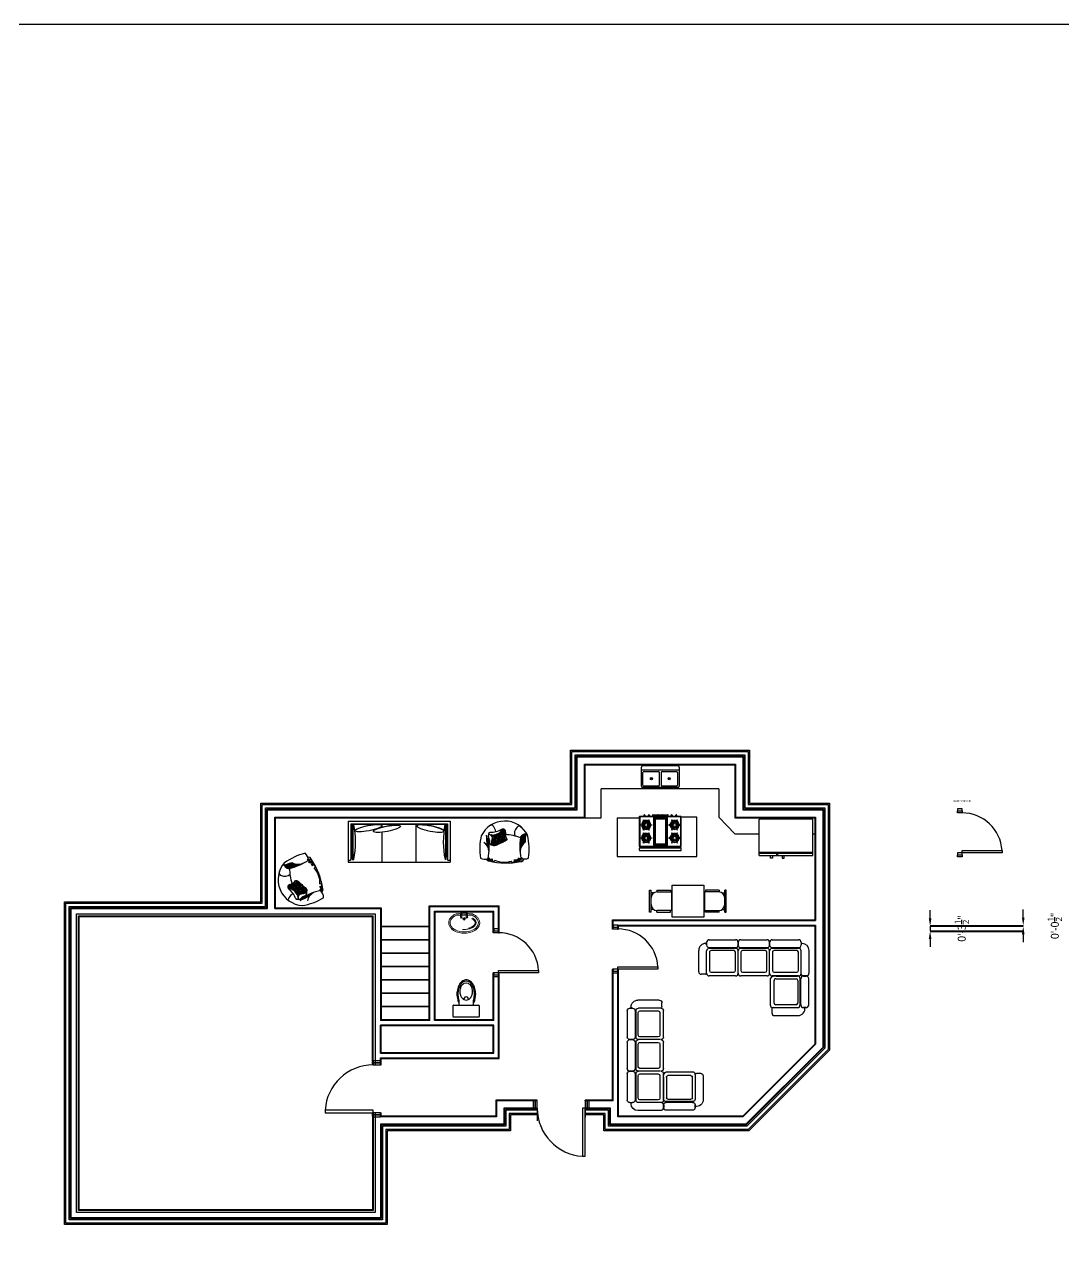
# Model space of a CAD drawing. Header units: inches. Extents: x 591 to 20043, y -1483 to 317.
# Drawn here: x 8599 to 9378, y -600 to 317 of the extents above; entities that cross this region are included whole.
import ezdxf

# ---------------------------------------------------------------- set-up
doc = ezdxf.new("R2010")
doc.units = ezdxf.units.IN
doc.header["$MEASUREMENT"] = 0
for name, color, linetype in [('SS - Drywall_(240)', 240, 'Continuous'), ('SS - Foundation_Wall_(2)', 2, 'Continuous'), ('SS - Masonry_(241)', 241, 'Continuous'), ('SS - Sheathing_(124)', 124, 'Continuous'), ('SS - Windows_(160)', 160, 'Continuous'), ('SS - Wood_(30)', 30, 'Continuous')]:
    doc.layers.add(name, color=color, linetype=linetype)
doc.styles.add('ATTR', font='romans.shx', dxfattribs={"width": 0.8, "height": 1.075})
doc.styles.add('SS.Text', font='l_10646.ttf')
doc.styles.add('SS.Title', font='swisseb.ttf')
doc.dimstyles.new('SS.3_16_TO_12', dxfattribs={"dimscale": 0, "dimtxt": 6, "dimasz": 6, "dimexe": 3, "dimexo": 3, "dimgap": 3, "dimtad": 0, "dimdec": 4, "dimzin": 1, "dimdsep": 46, "dimlunit": 4, "dimtxsty": 'SS.Text', "dimcen": 0, "dimclrd": 256, "dimclre": 256, "dimclrt": 256, "dimadec": 0, "dimazin": 2, "dimtfac": 0.75, "dimtdec": 4, "dimtmove": 2, "dimatfit": 1, "dimfxl": 1, "dimtolj": 1, "dimtzin": 0, "dimlwd": -1, "dimlwe": -1, "dimarcsym": 0})

# ---------------------------------------------------------------- blocks, each defined once
blk = doc.blocks.new('A$C389D7A6F')
for p, q in [((0, 672), (0, 642)), ((0, 597), (0, 42)), ((790, 682), (10, 682)), ((790, 632), (10, 632)), ((790, 607), (10, 607)), ((790, 597), (10, 597)), ((10, 597), (10, 42)), ((25, 632), (25, 607)), ((76, 539), (69, 535)), ((69, 535), (104, 472)), ((112, 476), (76, 539)), ((104, 472), (112, 476)), ((178, 539), (141, 477)), ((141, 477), (149, 472)), ((149, 472), (185, 535)), ((185, 535), (178, 539)), ((263, 573), (263, 63)), ((520, 583), (273, 583)), ((510, 563), (283, 563)), ((283, 563), (283, 73)), ((500, 553), (293, 553)), ((293, 553), (293, 83)), ((500, 83), (500, 553)), ((510, 73), (510, 563)), ((530, 63), (530, 573)), ((611, 535), (617, 539)), ((647, 472), (611, 535)), ((617, 539), (654, 477)), ((654, 477), (647, 472)), ((659, 632), (659, 618)), ((659, 618), (726, 618)), ((665, 618), (665, 615)), ((665, 615), (721, 609)), ((684, 476), (720, 539)), ((691, 472), (684, 476)), ((726, 535), (691, 472)), ((720, 539), (726, 535)), ((721, 609), (721, 618)), ((726, 618), (726, 632)), ((775, 632), (775, 607)), ((790, 42), (790, 597)), ((800, 642), (800, 672)), ((800, 42), (800, 597)), ((90, 446), (18, 446)), ((18, 446), (18, 439)), ((18, 439), (90, 437)), ((105, 412), (69, 350)), ((69, 350), (76, 346)), ((76, 292), (69, 288)), ((69, 288), (104, 225)), ((76, 346), (113, 408)), ((112, 229), (76, 292)), ((90, 437), (90, 446)), ((113, 408), (105, 412)), ((178, 292), (141, 230)), ((150, 413), (142, 408)), ((142, 408), (178, 346)), ((149, 225), (185, 288)), ((185, 350), (150, 413)), ((236, 446), (164, 447)), ((164, 447), (164, 439)), ((164, 439), (236, 439)), ((178, 346), (185, 350)), ((185, 288), (178, 292)), ((236, 439), (236, 446)), ((559, 446), (632, 447)), ((559, 439), (559, 446)), ((632, 439), (559, 439)), ((611, 350), (646, 413)), ((617, 346), (611, 350)), ((611, 288), (617, 292)), ((647, 225), (611, 288)), ((653, 408), (617, 346)), ((617, 292), (654, 230)), ((632, 447), (632, 439)), ((646, 413), (653, 408)), ((683, 408), (690, 412)), ((720, 346), (683, 408)), ((684, 229), (720, 292)), ((690, 412), (726, 350)), ((726, 288), (691, 225)), ((705, 446), (778, 446)), ((705, 437), (705, 446)), ((778, 439), (705, 437)), ((726, 350), (720, 346)), ((720, 292), (726, 288)), ((778, 446), (778, 439)), ((10, 42), (790, 42)), ((10, 32), (790, 32)), ((18, 199), (18, 192)), ((90, 199), (18, 199)), ((18, 192), (90, 190)), ((105, 165), (69, 102)), ((69, 102), (76, 99)), ((76, 99), (113, 161)), ((76, 32), (76, 24)), ((81, 19), (93, 19)), ((90, 190), (90, 199)), ((93, 21), (93, 1)), ((94, 22), (98, 22)), ((94, 0), (98, 0)), ((99, 1), (99, 21)), ((99, 19), (111, 19)), ((104, 225), (112, 229)), ((113, 161), (105, 165)), ((116, 24), (116, 32)), ((141, 230), (149, 225)), ((150, 166), (142, 161)), ((142, 161), (178, 99)), ((185, 102), (150, 166)), ((163, 32), (163, 24)), ((164, 200), (164, 192)), ((236, 199), (164, 200)), ((164, 192), (236, 192)), ((168, 19), (180, 19)), ((178, 99), (185, 102)), ((180, 21), (180, 1)), ((181, 22), (185, 22)), ((181, 0), (185, 0)), ((186, 1), (186, 21)), ((186, 19), (198, 19)), ((203, 24), (203, 32)), ((236, 192), (236, 199)), ((251, 11), (251, 7)), ((256, 16), (344, 16)), ((353, 2), (256, 2)), ((271, 32), (271, 16)), ((273, 53), (520, 53)), ((281, 16), (281, 32)), ((283, 73), (510, 73)), ((293, 83), (500, 83)), ((336, 32), (336, 24)), ((341, 19), (353, 19)), ((353, 21), (353, 1)), ((354, 22), (358, 22)), ((354, 0), (358, 0)), ((359, 1), (359, 21)), ((359, 19), (371, 19)), ((440, 2), (359, 2)), ((369, 16), (430, 16)), ((376, 24), (376, 32)), ((423, 32), (423, 24)), ((428, 19), (440, 19)), ((440, 21), (440, 1)), ((441, 22), (445, 22)), ((441, 0), (445, 0)), ((446, 1), (446, 21)), ((446, 19), (458, 19)), ((542, 2), (446, 2)), ((456, 16), (542, 16)), ((463, 24), (463, 32)), ((516, 16), (516, 32)), ((526, 32), (526, 16)), ((547, 11), (547, 7)), ((559, 199), (632, 200)), ((559, 191), (559, 199)), ((632, 192), (559, 192)), ((595, 32), (595, 24)), ((600, 19), (612, 19)), ((611, 102), (646, 166)), ((617, 99), (611, 102)), ((612, 21), (612, 1)), ((613, 22), (617, 22)), ((613, 0), (617, 0)), ((653, 161), (617, 99)), ((618, 1), (618, 21)), ((618, 19), (630, 19)), ((632, 200), (632, 192)), ((635, 24), (635, 32)), ((646, 166), (653, 161)), ((654, 230), (647, 225)), ((682, 32), (682, 24)), ((683, 161), (690, 165)), ((720, 99), (683, 161)), ((691, 225), (684, 229)), ((687, 19), (699, 19)), ((690, 165), (726, 102)), ((699, 21), (699, 1)), ((700, 22), (704, 22)), ((700, 0), (704, 0)), ((705, 190), (705, 199)), ((705, 199), (778, 199)), ((778, 192), (705, 190)), ((705, 1), (705, 21)), ((705, 19), (717, 19)), ((726, 102), (720, 99)), ((722, 24), (722, 32)), ((778, 199), (778, 192))]:
    blk.add_line(p, q)
for centre in [(127, 442), (669, 442), (127, 195), (669, 195)]:
    blk.add_circle(centre, 30.2)
for centre, radius, start, end in [((10, 672), 10, 90, 180), ((10, 642), 10, 180, 270), ((10, 597), 10, 90, 180), ((127, 442), 85, 122.6475, 177.58), ((127, 442), 73.6, 123.3375, 177.134), ((127, 442), 50.3, 125.1395, 175.5702), ((127, 442), 85, 62.5891, 117.4103), ((127, 442), 73.6, 63.3375, 117.134), ((127, 442), 50.3, 65.3787, 115.6083), ((127, 442), 50.3, 5.5755, 55.8452), ((127, 442), 73.6, 3.3375, 57.134), ((127, 442), 85, 2.7, 57.3491), ((273, 573), 10, 90, 180), ((520, 573), 10, 0, 90), ((669, 442), 85, 122.6509, 177.3), ((669, 442), 73.6, 122.866, 176.6625), ((669, 442), 50.3, 124.1548, 174.4245), ((669, 442), 85, 62.5897, 117.4109), ((669, 442), 73.6, 62.866, 116.6625), ((669, 442), 50.3, 64.3917, 114.6213), ((669, 442), 50.3, 4.4298, 54.8605), ((669, 442), 73.6, 2.866, 56.6625), ((669, 442), 85, 2.42, 57.3525), ((790, 672), 10, 0, 90), ((790, 642), 10, 270, 0), ((790, 597), 10, 0, 90), ((127, 442), 85, 182.8169, 237.6886), ((127, 195), 85, 122.6475, 177.58), ((127, 442), 73.6, 183.3375, 237.134), ((127, 195), 73.6, 123.3375, 177.134), ((127, 442), 50.3, 185.097, 235.7691), ((127, 195), 50.3, 125.1395, 175.5702), ((127, 442), 85, 242.9279, 297.6274), ((127, 195), 85, 62.5891, 117.4103), ((127, 195), 73.6, 63.3375, 117.134), ((127, 442), 73.6, 243.3375, 297.134), ((127, 195), 50.3, 65.3787, 115.6083), ((127, 442), 50.3, 245.2937, 296.0059), ((127, 195), 50.3, 5.5755, 55.8452), ((127, 442), 50.3, 305.533, 356.044), ((127, 442), 73.6, 303.3375, 357.134), ((127, 195), 73.6, 3.3375, 57.134), ((127, 442), 85, 302.8694, 357.4577), ((127, 195), 85, 2.7, 57.3491), ((669, 442), 85, 182.5423, 237.1306), ((669, 195), 85, 122.6509, 177.3), ((669, 442), 73.6, 182.866, 236.6625), ((669, 195), 73.6, 122.866, 176.6625), ((669, 442), 50.3, 183.956, 234.467), ((669, 195), 50.3, 124.1548, 174.4245), ((669, 442), 85, 242.3726, 297.0721), ((669, 195), 85, 62.5897, 117.4109), ((669, 442), 73.6, 242.866, 296.6625), ((669, 195), 73.6, 62.866, 116.6625), ((669, 442), 50.3, 243.9941, 294.7063), ((669, 195), 50.3, 64.3917, 114.6213), ((669, 442), 50.3, 304.2309, 354.903), ((669, 195), 50.3, 4.4298, 54.8605), ((669, 442), 73.6, 302.866, 356.6625), ((669, 195), 73.6, 2.866, 56.6625), ((669, 442), 85, 302.3114, 357.1831), ((669, 195), 85, 2.42, 57.3525), ((10, 42), 10, 180, 270), ((127, 195), 85, 182.8169, 237.6886), ((127, 195), 73.6, 183.3375, 237.134), ((81, 24), 5, 180, 270), ((127, 195), 50.3, 185.097, 235.7691), ((96, 19), 12.9, 177.3953, 256.8634), ((127, 195), 85, 242.9279, 297.6274), ((94, 21), 1, 90, 180), ((94, 1), 1, 180, 270), ((127, 195), 73.6, 243.3375, 297.134), ((98, 21), 1, 0, 90), ((98, 1), 1, 270, 0), ((96, 19), 12.9, 283.1366, 2.6047), ((127, 195), 50.3, 245.2937, 296.0059), ((111, 24), 5, 270, 0), ((127, 195), 50.3, 305.533, 356.044), ((168, 24), 5, 180, 270), ((127, 195), 73.6, 303.3375, 357.134), ((183, 19), 12.9, 177.3953, 256.8634), ((127, 195), 85, 302.8694, 357.4577), ((181, 21), 1, 90, 180), ((181, 1), 1, 180, 270), ((185, 21), 1, 0, 90), ((185, 1), 1, 270, 0), ((183, 19), 12.9, 283.1366, 2.6047), ((198, 24), 5, 270, 0), ((256, 11), 5, 90, 180), ((256, 7), 5, 180, 270), ((252, 3), 1, 180, 270), ((273, 63), 10, 180, 270), ((341, 24), 5, 180, 270), ((356, 19), 12.9, 177.3953, 256.8634), ((354, 21), 1, 90, 180), ((354, 1), 1, 180, 270), ((358, 21), 1, 0, 90), ((358, 1), 1, 270, 0), ((356, 19), 12.9, 283.1366, 2.6047), ((371, 24), 5, 270, 0), ((428, 24), 5, 180, 270), ((443, 19), 12.9, 177.3953, 256.8634), ((441, 21), 1, 90, 180), ((441, 1), 1, 180, 270), ((445, 21), 1, 0, 90), ((445, 1), 1, 270, 0), ((443, 19), 12.9, 283.1366, 2.6047), ((458, 24), 5, 270, 0), ((520, 63), 10, 270, 0), ((542, 11), 5, 0, 90), ((542, 7), 5, 270, 0), ((669, 195), 85, 182.5423, 237.1306), ((669, 195), 73.6, 182.866, 236.6625), ((600, 24), 5, 180, 270), ((615, 19), 12.9, 177.3953, 256.8634), ((613, 21), 1, 90, 180), ((613, 1), 1, 180, 270), ((617, 21), 1, 0, 90), ((617, 1), 1, 270, 0), ((615, 19), 12.9, 283.1366, 2.6047), ((669, 195), 50.3, 183.956, 234.467), ((669, 195), 85, 242.3726, 297.0721), ((630, 24), 5, 270, 0), ((669, 195), 73.6, 242.866, 296.6625), ((669, 195), 50.3, 243.9941, 294.7063), ((687, 24), 5, 180, 270), ((702, 19), 12.9, 177.3953, 256.8634), ((669, 195), 50.3, 304.2309, 354.903), ((700, 21), 1, 90, 180), ((700, 1), 1, 180, 270), ((704, 21), 1, 0, 90), ((704, 1), 1, 270, 0), ((702, 19), 12.9, 283.1366, 2.6047), ((669, 195), 73.6, 302.866, 356.6625), ((669, 195), 85, 302.3114, 357.1831), ((717, 24), 5, 270, 0), ((790, 42), 10, 270, 0)]:
    blk.add_arc(centre, radius, start, end)
blk = doc.blocks.new('A$C611E44E9')
for p, q in [((0.661, 1.445), (0.21, 1.445)), ((0.008, 1.242), (0.008, 0.742)), ((0.108, 1.293), (0.058, 1.293)), ((0.058, 1.292), (0.108, 1.292)), ((0.158, 1.242), (0.158, 0.742)), ((0.171, 1.242), (0.171, 0.742)), ((0.217, 0.775), (0.217, 1.209)), ((0.681, 1.292), (0.221, 1.292)), ((0.681, 1.292), (0.221, 1.292)), ((0.681, 1.292), (0.221, 1.292)), ((0.247, 1.239), (0.637, 1.239)), ((0.667, 1.209), (0.667, 0.775)), ((0.711, 1.322), (0.711, 1.395)), ((0.742, 0.742), (0.742, 1.242)), ((0.637, 0.745), (0.247, 0.745)), ((0, 0.633), (0, 0.202)), ((0.122, 0.683), (0.05, 0.683)), ((0.108, 0.693), (0.058, 0.693)), ((0.058, 0.692), (0.108, 0.692)), ((0.152, 0.653), (0.152, 0.212)), ((0.202, 0.69), (0.702, 0.69)), ((0.205, 0.589), (0.205, 0.238)), ((0.637, 0.692), (0.221, 0.692)), ((0.637, 0.692), (0.221, 0.692)), ((0.669, 0.619), (0.235, 0.619)), ((0.699, 0.238), (0.699, 0.589)), ((0.752, 0.629), (0.752, 0.212)), ((0.752, 0.629), (0.752, 0.212)), ((0.802, 0.69), (1.302, 0.69)), ((0.805, 0.589), (0.805, 0.238)), ((1.269, 0.619), (0.835, 0.619)), ((1.299, 0.238), (1.299, 0.589)), ((1.352, 0.629), (1.352, 0.212)), ((1.352, 0.629), (1.352, 0.212)), ((1.402, 0.69), (1.902, 0.69)), ((1.405, 0.589), (1.405, 0.238)), ((1.869, 0.619), (1.435, 0.619)), ((1.899, 0.238), (1.899, 0.589)), ((1.952, 0.629), (1.952, 0.212)), ((1.952, 0.629), (1.952, 0.212)), ((1.982, 0.659), (2.054, 0.659)), ((2.104, 0.609), (2.104, 0.202)), ((0.13, 0.072), (0.15, 0.072)), ((0.152, 0.05), (0.152, 0.1)), ((0.702, 0.162), (0.202, 0.162)), ((0.702, 0.15), (0.202, 0.15)), ((0.702, 0), (0.202, 0)), ((0.235, 0.208), (0.669, 0.208)), ((0.752, 0.1), (0.752, 0.05)), ((0.752, 0.05), (0.752, 0.1)), ((1.302, 0.162), (0.802, 0.162)), ((1.302, 0.15), (0.802, 0.15)), ((1.302, 0), (0.802, 0)), ((0.835, 0.208), (1.269, 0.208)), ((1.352, 0.1), (1.352, 0.05)), ((1.352, 0.05), (1.352, 0.1)), ((1.902, 0.162), (1.402, 0.162)), ((1.902, 0.15), (1.402, 0.15)), ((1.902, 0), (1.402, 0)), ((1.435, 0.208), (1.869, 0.208)), ((1.952, 0.1), (1.952, 0.05)), ((1.952, 0.05), (1.952, 0.1)), ((1.974, 0.072), (1.954, 0.072))]:
    blk.add_line(p, q)
for centre, radius, start, end in [((0.21, 1.315), 0.13, 90, 189.8614), ((0.661, 1.395), 0.05, 0, 90), ((0.058, 1.242), 0.05, 90, 180), ((0.108, 1.242), 0.05, 0, 90), ((0.221, 1.242), 0.05, 90, 180), ((0.247, 1.209), 0.03, 90, 180), ((0.637, 1.209), 0.03, 0, 90), ((0.681, 1.322), 0.03, 270, 0), ((0.692, 1.242), 0.05, 0, 90), ((0.058, 0.742), 0.05, 180, 270), ((0.108, 0.742), 0.05, 270, 0), ((0.221, 0.742), 0.05, 180, 270), ((0.247, 0.775), 0.03, 180, 270), ((0.637, 0.775), 0.03, 270, 0), ((0.653, 0.796), 0.104, 267.2489, 328.8794), ((0.05, 0.633), 0.05, 90, 180), ((0.122, 0.653), 0.03, 0, 90), ((0.198, 0.644), 0.0458, 84.6649, 178.9903), ((0.235, 0.589), 0.03, 90, 180), ((0.669, 0.589), 0.03, 0, 90), ((0.702, 0.64), 0.05, 0, 90), ((0.802, 0.64), 0.05, 90, 180), ((0.835, 0.589), 0.03, 90, 180), ((1.269, 0.589), 0.03, 0, 90), ((1.302, 0.64), 0.05, 0, 90), ((1.402, 0.64), 0.05, 90, 180), ((1.435, 0.589), 0.03, 90, 180), ((1.869, 0.589), 0.03, 0, 90), ((1.902, 0.64), 0.05, 0, 90), ((1.982, 0.629), 0.03, 90, 180), ((2.054, 0.609), 0.05, 0, 90), ((0.235, 0.238), 0.03, 180, 270), ((0.669, 0.238), 0.03, 270, 0), ((0.835, 0.238), 0.03, 180, 270), ((1.269, 0.238), 0.03, 270, 0), ((1.435, 0.238), 0.03, 180, 270), ((1.869, 0.238), 0.03, 270, 0), ((0.13, 0.202), 0.13, 180, 270), ((0.202, 0.212), 0.05, 180, 270), ((0.202, 0.1), 0.05, 90, 180), ((0.202, 0.05), 0.05, 180, 270), ((0.702, 0.212), 0.05, 270, 0), ((0.702, 0.1), 0.05, 0, 90), ((0.702, 0.05), 0.05, 270, 0), ((0.802, 0.212), 0.05, 180, 270), ((0.802, 0.1), 0.05, 90, 180), ((0.802, 0.05), 0.05, 180, 270), ((1.302, 0.212), 0.05, 270, 0), ((1.302, 0.1), 0.05, 0, 90), ((1.302, 0.05), 0.05, 270, 0), ((1.402, 0.212), 0.05, 180, 270), ((1.402, 0.1), 0.05, 90, 180), ((1.402, 0.05), 0.05, 180, 270), ((1.902, 0.212), 0.05, 270, 0), ((1.902, 0.1), 0.05, 0, 90), ((1.902, 0.05), 0.05, 270, 0), ((1.974, 0.202), 0.13, 270, 0)]:
    blk.add_arc(centre, radius, start, end)
blk = doc.blocks.new('A$C44022395')
for p, q in [((0.487, 0.708), (0.02, 0.708)), ((0, 0.688), (0, 0.504)), ((0.487, 0.484), (0.02, 0.484)), ((0.113, 0.484), (0.113, 0.389)), ((0.389, 0.484), (0.389, 0.391)), ((0.507, 0.504), (0.507, 0.688)), ((0.252, 0.385), (0.207, 0.373)), ((0.296, 0.373), (0.252, 0.385)), ((0.195, 0.04), (0.252, 0.024)), ((0.207, 0.073), (0.252, 0.062)), ((0.252, 0.062), (0.296, 0.073)), ((0.252, 0.024), (0.308, 0.04))]:
    blk.add_line(p, q)
for centre, radius, start, end in [((0.02, 0.688), 0.02, 90, 180), ((0.487, 0.688), 0.02, 0, 90), ((0.02, 0.504), 0.02, 180, 270), ((0.487, 0.504), 0.02, 270, 0), ((0.478, 0.271), 0.407, 164.652, 180), ((0.478, 0.271), 0.407, 180, 195.348), ((0.366, 0.302), 0.291, 150.4483, 164.652), ((0.48, 0.271), 0.386, 165.1916, 180), ((0.48, 0.271), 0.386, 180, 194.8084), ((0.367, 0.301), 0.269, 161.3359, 165.1916), ((0.346, 0.223), 0.215, 162.7734, 180), ((0.3, 0.238), 0.166, 143.1832, 162.7734), ((0.27, 0.259), 0.13, 118.958, 143.1832), ((0.252, 0.369), 0.0451, 174.4043, 5.5957), ((0.233, 0.259), 0.13, 36.8168, 61.042), ((0.204, 0.238), 0.166, 17.2266, 36.8168), ((0.158, 0.223), 0.215, 0, 17.2266), ((0.134, 0.302), 0.291, 15.348, 28.5058), ((0.136, 0.301), 0.269, 14.8084, 19.6606), ((0.024, 0.271), 0.386, 0, 14.8084), ((0.024, 0.271), 0.386, 345.1916, 0), ((0.022, 0.271), 0.407, 0, 15.348), ((0.022, 0.271), 0.407, 344.652, 0), ((0.366, 0.24), 0.291, 195.348, 213.5296), ((0.367, 0.241), 0.269, 194.8084, 212.5477), ((0.295, 0.193), 0.206, 213.5296, 237.9903), ((0.346, 0.223), 0.215, 180, 197.2266), ((0.296, 0.196), 0.185, 212.5477, 237.0167), ((0.3, 0.209), 0.166, 197.2266, 216.8168), ((0.27, 0.187), 0.13, 216.8168, 241.042), ((0.25, 0.122), 0.122, 237.9903, 270), ((0.25, 0.122), 0.122, 270, 302.0097), ((0.233, 0.187), 0.13, 298.958, 323.1832), ((0.207, 0.196), 0.185, 302.9833, 327.4523), ((0.205, 0.193), 0.206, 302.0097, 326.4704), ((0.204, 0.209), 0.166, 323.1832, 342.7734), ((0.158, 0.223), 0.215, 342.7734, 0), ((0.136, 0.241), 0.269, 327.4523, 345.1916), ((0.134, 0.24), 0.291, 326.4704, 344.652)]:
    blk.add_arc(centre, radius, start, end)
blk = doc.blocks.new('A$C06440E15')
at = {"lineweight": 5}
for p, q in [((0.203, 0.025), (0.163, 0.025)), ((0.265, 0.122), (0.332, 0.122)), ((0.298, 0.089), (0.298, 0.149)), ((0.4, 0.025), (0.428, 0.025))]:
    blk.add_line(p, q, dxfattribs=at)
for points in [[(0.147, 0.05), (0.233, 0.05)], [(0.24, 0.028), (0.233, 0.028), (0.233, 0.086), (0.235, 0.086)], [(0.255, 0.086), (0.259, 0.086), (0.259, 0.028), (0.253, 0.028)], [(0.259, 0.05), (0.338, 0.05)], [(0.345, 0.028), (0.338, 0.028), (0.338, 0.086), (0.34, 0.086)], [(0.36, 0.086), (0.364, 0.086), (0.364, 0.028), (0.358, 0.028)], [(0.364, 0.05), (0.444, 0.05)]]:
    blk.add_lwpolyline(points, dxfattribs=at)
for points in [[(0.24, 0.053), (0.253, 0.053), (0.253, 0.023), (0.24, 0.023)], [(0.345, 0.053), (0.358, 0.053), (0.358, 0.023), (0.345, 0.023)]]:
    blk.add_lwpolyline(points, close=True, dxfattribs=at)
for centre, radius in [((0.245, 0.089), 0.0108), ((0.298, 0.121), 0.0195), ((0.35, 0.089), 0.0108)]:
    blk.add_circle(centre, radius, dxfattribs=at)
for centre, radius, start, end in [((0.163, 0.126), 0.101, 243.3958, 270), ((0.302, 0.207), 0.207, 241.443, 298.557), ((0.246, 0.087), 0.0177, 317.1345, 225.2641), ((0.351, 0.087), 0.0177, 317.1345, 225.2641), ((0.428, 0.126), 0.101, 270, 296.6012)]:
    blk.add_arc(centre, radius, start, end, dxfattribs=at)
blk.add_ellipse((0.296, 0.195), major_axis=(-0.27, 0), ratio=0.641085, start_param=2.154405, end_param=7.270373, dxfattribs=at)
at = {"lineweight": 5, "extrusion": (1.54074e-33, -5.55112e-17, -1)}
blk.add_ellipse((0.299, 0.017), major_axis=(-0.0526, 0), ratio=0.224043, dxfattribs=at)
at = {"lineweight": 5}
for points, knots in [([(0.473, 0.036), (0.475, 0.037), (0.477, 0.038), (0.496, 0.048), (0.512, 0.058), (0.536, 0.078), (0.545, 0.088), (0.562, 0.107), (0.569, 0.117), (0.578, 0.136), (0.582, 0.144), (0.587, 0.161), (0.589, 0.17), (0.591, 0.187), (0.591, 0.196), (0.59, 0.213), (0.589, 0.222), (0.584, 0.239), (0.581, 0.247), (0.574, 0.263), (0.569, 0.271), (0.559, 0.286), (0.553, 0.294), (0.54, 0.307), (0.533, 0.314), (0.51, 0.334), (0.492, 0.345), (0.456, 0.363), (0.439, 0.369), (0.404, 0.38), (0.386, 0.385), (0.348, 0.391), (0.329, 0.393), (0.29, 0.394), (0.271, 0.393), (0.233, 0.39), (0.214, 0.387), (0.177, 0.378), (0.16, 0.372), (0.126, 0.359), (0.111, 0.351), (0.082, 0.333), (0.068, 0.324), (0.047, 0.304), (0.039, 0.295), (0.025, 0.276), (0.019, 0.266), (0.01, 0.248), (0.007, 0.24), (0.003, 0.223), (0.001, 0.214), (0, 0.197), (0, 0.189), (0.002, 0.172), (0.003, 0.163), (0.008, 0.147), (0.012, 0.138), (0.02, 0.123), (0.024, 0.115), (0.035, 0.1), (0.041, 0.093), (0.054, 0.08), (0.061, 0.073), (0.083, 0.055), (0.1, 0.045), (0.118, 0.036)], [2.233946, 2.233946, 2.233946, 2.233946, 2.256118, 2.256118, 2.485463, 2.485463, 2.651256, 2.651256, 2.817049, 2.817049, 2.939754, 2.939754, 3.06246, 3.06246, 3.185165, 3.185165, 3.307871, 3.307871, 3.430576, 3.430576, 3.553282, 3.553282, 3.675987, 3.675987, 3.798693, 3.798693, 4.055849, 4.055849, 4.258192, 4.258192, 4.460534, 4.460534, 4.662877, 4.662877, 4.86522, 4.86522, 5.067563, 5.067563, 5.269906, 5.269906, 5.472249, 5.472249, 5.674592, 5.674592, 5.832606, 5.832606, 5.99062, 5.99062, 6.11149, 6.11149, 6.232361, 6.232361, 6.353231, 6.353231, 6.474101, 6.474101, 6.594971, 6.594971, 6.715842, 6.715842, 6.836712, 6.836712, 6.957582, 6.957582, 7.190813, 7.190813, 7.190813, 7.190813]), ([(0.33, 0.321), (0.326, 0.322), (0.323, 0.322), (0.307, 0.323), (0.294, 0.323), (0.269, 0.322), (0.257, 0.321), (0.232, 0.318), (0.221, 0.315), (0.198, 0.31), (0.187, 0.306), (0.166, 0.298), (0.156, 0.294), (0.137, 0.285), (0.129, 0.28), (0.114, 0.269), (0.107, 0.263), (0.097, 0.253), (0.093, 0.248), (0.086, 0.239), (0.083, 0.235), (0.078, 0.226), (0.076, 0.222), (0.073, 0.213), (0.072, 0.209), (0.071, 0.2), (0.071, 0.196), (0.071, 0.188), (0.072, 0.184), (0.074, 0.175), (0.075, 0.171), (0.079, 0.162), (0.081, 0.158), (0.087, 0.149), (0.091, 0.144), (0.099, 0.135), (0.103, 0.131), (0.113, 0.122), (0.119, 0.118), (0.128, 0.111), (0.132, 0.109), (0.136, 0.107)], [4.568564, 4.568564, 4.568564, 4.568564, 4.614838, 4.614838, 4.770312, 4.770312, 4.925787, 4.925787, 5.081261, 5.081261, 5.236736, 5.236736, 5.39221, 5.39221, 5.547685, 5.547685, 5.70316, 5.70316, 5.824954, 5.824954, 5.946748, 5.946748, 6.068542, 6.068542, 6.190337, 6.190337, 6.312131, 6.312131, 6.433925, 6.433925, 6.555719, 6.555719, 6.677514, 6.677514, 6.799308, 6.799308, 6.921102, 6.921102, 7.042896, 7.042896, 7.109827, 7.109827, 7.109827, 7.109827]), ([(0.217, 0.299), (0.216, 0.298), (0.214, 0.298), (0.203, 0.295), (0.193, 0.292), (0.175, 0.286), (0.167, 0.282), (0.153, 0.276), (0.147, 0.272), (0.137, 0.267), (0.133, 0.264), (0.126, 0.258), (0.122, 0.256), (0.114, 0.249), (0.11, 0.245), (0.103, 0.237), (0.101, 0.234), (0.096, 0.228), (0.094, 0.224), (0.091, 0.218), (0.09, 0.215), (0.088, 0.211), (0.088, 0.209), (0.087, 0.205), (0.087, 0.204), (0.086, 0.2), (0.086, 0.198), (0.086, 0.195), (0.086, 0.194), (0.086, 0.19), (0.086, 0.188), (0.087, 0.183), (0.088, 0.182), (0.089, 0.178), (0.09, 0.176), (0.092, 0.17), (0.094, 0.167), (0.098, 0.161), (0.1, 0.158), (0.104, 0.152), (0.107, 0.149), (0.113, 0.143), (0.116, 0.14), (0.123, 0.134), (0.127, 0.131), (0.136, 0.124), (0.142, 0.121), (0.149, 0.117), (0.15, 0.116), (0.151, 0.116)], [5.060674, 5.060674, 5.060674, 5.060674, 5.081456, 5.081456, 5.224699, 5.224699, 5.360745, 5.360745, 5.468504, 5.468504, 5.55379, 5.55379, 5.639077, 5.639077, 5.762652, 5.762652, 5.86456, 5.86456, 5.966467, 5.966467, 6.068374, 6.068374, 6.133144, 6.133144, 6.197913, 6.197913, 6.262683, 6.262683, 6.312162, 6.312162, 6.405308, 6.405308, 6.476407, 6.476407, 6.547506, 6.547506, 6.656966, 6.656966, 6.748953, 6.748953, 6.840941, 6.840941, 6.932929, 6.932929, 7.024917, 7.024917, 7.140489, 7.140489, 7.156981, 7.156981, 7.156981, 7.156981])]:
    blk.add_open_spline(points, degree=3, knots=knots, dxfattribs=at)
blk = doc.blocks.new('*D12')
at = {"transparency": 16777216}
for p, q in [((9278, -352.78), (9278, -346.78)), ((9278, -358.78), (9278, -362.28)), ((9278, -368.28), (9278, -374.28))]:
    blk.add_line(p, q, dxfattribs=at)
for points in [[(9277, -352.78), (9279, -352.78), (9278, -358.78)], [(9277, -368.28), (9279, -368.28), (9278, -362.28)]]:
    blk.add_solid(points, dxfattribs=at)
at = {"layer": 'Defpoints', "color": 0, "transparency": 16777216}
for p in [(9278, -358.78), (9278, -362.28), (9278, -362.28)]:
    blk.add_point(p, dxfattribs=at)
at = {"transparency": 16777216, "insert": (9301.71, -360.53), "char_height": 6, "attachment_point": 5, "rotation": 90, "style": 'SS.Text'}
blk.add_mtext('\\A1;0\'-3{\\H0.75x;\\S1/2;}"', dxfattribs=at)
blk = doc.blocks.new('*D13')
at = {"transparency": 16777216}
for p, q in [((9347.82, -352.28), (9347.82, -346.28)), ((9347.82, -358.78), (9347.82, -358.28)), ((9347.82, -364.78), (9347.82, -370.78))]:
    blk.add_line(p, q, dxfattribs=at)
for points in [[(9346.82, -352.28), (9348.82, -352.28), (9347.82, -358.28)], [(9346.82, -364.78), (9348.82, -364.78), (9347.82, -358.78)]]:
    blk.add_solid(points, dxfattribs=at)
at = {"layer": 'Defpoints', "color": 0, "transparency": 16777216}
for p in [(9347.82, -358.28), (9347.82, -358.28), (9347.82, -358.78)]:
    blk.add_point(p, dxfattribs=at)
at = {"transparency": 16777216, "insert": (9371.52, -358.53), "char_height": 6, "attachment_point": 5, "rotation": 90, "style": 'SS.Text'}
blk.add_mtext('\\A1;0\'-0{\\H0.75x;\\S1/2;}"', dxfattribs=at)
blk = doc.blocks.new('A$C68D44F0A')
at = {"ltscale": 0.8}
for p, q in [((341, 320), (174, 451)), ((237, 446), (190, 312)), ((243, 448), (193, 302)), ((254, 451), (196, 282)), ((350, 324), (197, 443)), ((312, 307), (201, 395)), ((263, 452), (204, 281)), ((358, 327), (211, 443)), ((270, 445), (212, 279)), ((367, 331), (223, 444)), ((374, 334), (231, 446)), ((398, 345), (260, 453)), ((405, 349), (268, 456)), ((317, 485), (274, 358)), ((326, 492), (277, 351)), ((415, 354), (279, 460)), ((344, 516), (282, 339)), ((421, 358), (286, 464)), ((350, 509), (287, 326)), ((357, 502), (288, 302)), ((427, 364), (294, 468)), ((426, 394), (314, 482)), ((414, 417), (322, 489)), ((410, 435), (330, 497)), ((394, 523), (335, 352)), ((408, 447), (336, 503)), ((399, 518), (339, 345)), ((408, 477), (340, 531)), ((405, 510), (344, 333)), ((409, 485), (346, 534)), ((408, 466), (346, 515)), ((389, 437), (349, 320)), ((410, 494), (353, 538)), ((408, 465), (361, 329)), ((407, 509), (368, 540)), ((254, 278), (189, 328)), ((259, 280), (190, 334)), ((245, 275), (190, 318)), ((266, 283), (191, 341)), ((233, 273), (192, 305)), ((225, 274), (195, 297)), ((289, 295), (196, 368)), ((298, 300), (198, 378)), ((304, 303), (199, 385))]:
    blk.add_line(p, q, dxfattribs=at)
for centre, radius, start, end in [((395, 256), 410, 26.3865, 154.9026), ((188, 575), 29, 19.0064, 131.9788), ((43, 447), 221, 13.6932, 38.5131), ((625, 543), 40.1, 34.0322, 151.9717), ((1008, 220), 1008, 167.6039, 188.259), ((-845, 288), 962, 358.8894, 9.1326), ((-835, 272), 962, 358.6488, 9.64), ((-821, 239), 962, 358.3275, 9.64), ((-813, 239), 962, 350.0735, 9.64), ((179, 825), 336, 266.7503, 301.2189), ((202, 623), 180, 258.8403, 324.0418), ((403, 388), 140, 93.3686, 113.1513), ((365, 495), 44.9, 356.2647, 105.0129), ((398, -163), 613, 66.0548, 89.1137), ((674, 470), 125, 132.535, 199.5324), ((1598, 256), 962, 171.1664, 190.7329), ((1608, 256), 962, 171.1664, 182.4789), ((725, 375), 83.2, 69.1677, 159.9582), ((1621, 290), 962, 171.1664, 182.1576), ((1631, 305), 962, 171.6738, 181.917), ((1640, 312), 962, 171.8, 181.5467), ((1650, 320), 962, 172.0661, 181.2569), ((1662, 324), 962, 172.0757, 180.676), ((1673, 329), 962, 172.2966, 180.3094), ((1682, 329), 962, 172.2947, 179.8888), ((-223, 211), 1008, 352.5473, 13.2025), ((-43, 170), 191, 6.4017, 55.7795), ((849, 169), 208, 128.5606, 186.7452), ((75, 201), 141, 242.7546, 295.1917), ((141, 61), 28.7, 167.9217, 282.9684), ((417, 1122), 1122, 256.1256, 281.8207), ((389, 387), 375, 245.6649, 288.6471), ((654, 68), 45.4, 260.7869, 358.8821), ((711, 205), 141, 245.6146, 298.0518)]:
    blk.add_arc(centre, radius, start, end, dxfattribs=at)
blk.add_spline([(409, 492), (419, 405), (432, 377), (386, 339), (289, 295), (218, 276), (199, 291), (192, 350), (185, 438), (145, 465), (157, 487), (138, 453), (152, 369), (158, 313), (221, 276)], degree=3, dxfattribs=at)
for points, knots in [([(123, 42), (136, 66), (161, 110), (137, 8), (172, 96), (150, 4), (189, 86), (166, -17), (199, 106), (195, 8), (223, 22), (242, 42)], [0, 0, 0, 0, 57.045813, 106.605856, 145.753582, 187.738083, 225.768641, 267.753142, 329.173397, 375.417004, 444.077394, 444.077394, 444.077394, 444.077394]), ([(501, 29), (509, 14), (523, 3), (556, 21), (543, 91), (571, -29), (567, 100), (590, -31), (599, 106), (613, -44), (610, 150), (633, -34), (624, 131), (669, -10), (651, 104), (678, 70), (690, 55)], [1463.791949, 1463.791949, 1463.791949, 1463.791949, 1526.610665, 1545.633724, 1591.404897, 1647.920957, 1701.677524, 1758.193584, 1817.207555, 1875.355784, 1959.324785, 2033.132465, 2101.97371, 2166.612579, 2223.755331, 2269.563488, 2269.563488, 2269.563488, 2269.563488])]:
    blk.add_open_spline(points, degree=3, knots=knots, dxfattribs=at)
blk = doc.blocks.new('A$C618761CF')
for p, q in [((0, 0.776), (1.94, 0.776)), ((0, 0.776), (0, 0)), ((0.05, 0.726), (1.89, 0.726)), ((0.05, 0.726), (0.05, 0.054)), ((0.055, 0.721), (1.885, 0.721)), ((0.055, 0.721), (0.055, 0.054)), ((0.086, 0.716), (0.087, 0.048)), ((0.647, 0.666), (0.647, 0.721)), ((1.294, 0), (1.294, 0.721)), ((1.854, 0.716), (1.853, 0.048)), ((1.885, 0.721), (1.885, 0.054)), ((1.89, 0.726), (1.89, 0.054)), ((1.94, 0.776), (1.94, 0)), ((0.647, 0), (0.647, 0.569)), ((0, 0), (1.94, 0))]:
    blk.add_line(p, q)
for centre, radius, start, end in [((3.983, 0.401), 3.92, 175.4493, 185.1211), ((-1.581, 0.38), 1.721, 348.9872, 11.1578), ((0.61, -0.468), 1.181, 90.3945, 113.2783), ((0.96, -0.479), 1.181, 90.3945, 113.2783), ((1.345, -0.474), 1.181, 66.7217, 89.6055), ((3.529, 0.386), 1.718, 169.0412, 191.2305), ((-2.042, 0.401), 3.92, 354.8789, 4.5507), ((0.025, 0.058), 0.0255, 193.4195, 351.1117), ((0.039, 0.055), 0.0157, 283.2936, 355.2006), ((1.901, 0.055), 0.0157, 184.7994, 256.7064), ((1.916, 0.058), 0.0255, 188.8883, 346.5805)]:
    blk.add_arc(centre, radius, start, end)
for centre, major_axis, ratio, start_param, end_param in [((0.097, 0.382), (-0.006, 0.334), 0.322726, -0.151988, 0.151988), ((0.094, 0.382), (0.001, 0.334), 0.326091, 3.001806, 3.279824)]:
    blk.add_ellipse(centre, major_axis=major_axis, ratio=ratio, start_param=start_param, end_param=end_param)
for centre in [(0.387, 0.646), (0.737, 0.634)]:
    blk.add_ellipse(centre, major_axis=(-0.256, -0.049), ratio=0.194175)
at = {"extrusion": (0, 0, -1)}
blk.add_ellipse((1.568, 0.64), major_axis=(0.256, -0.049), ratio=0.194175, dxfattribs=at)
for centre, major_axis, ratio, start_param, end_param in [((1.854, 0.382), (0, 0.334), 0.228259, -0.151988, 0.151988), ((1.851, 0.382), (-0.002, 0.334), 0.196951, 3.00232, 3.280338)]:
    blk.add_ellipse(centre, major_axis=major_axis, ratio=ratio, start_param=start_param, end_param=end_param, dxfattribs=at)
blk = doc.blocks.new("36'' Sink Double PV")
for p, q in [((-18, -4), (18, -4)), ((-0.75, -18.5), (-0.75, -6.5)), ((0.75, -6.5), (0.75, -18.5))]:
    blk.add_line(p, q)
for points in [[(-16.5, 0), (16.5, 0)], [(-18, -19.5), (-18, -1.5)], [(-16.5, -18.5), (-16.5, -6.5)], [(-15.5, -5.5), (-1.75, -5.5)], [(1.75, -5.5), (15.5, -5.5)], [(16.5, -6.5), (16.5, -18.5)], [(18, -1.5), (18, -19.5)], [(16.5, -21), (-16.5, -21)], [(-1.75, -19.5), (-15.5, -19.5)], [(15.5, -19.5), (1.75, -19.5)]]:
    blk.add_lwpolyline(points)
for centre, radius in [((-8.5, -12.5), 1), ((8.5, -12.5), 1), ((-8.5, -12.5), 0.5), ((8.5, -12.5), 0.5)]:
    blk.add_circle(centre, radius)
for centre, radius, start, end in [((-16.5, -1.5), 1.5, 90, 180), ((16.5, -1.5), 1.5, 0, 90), ((-15.5, -6.5), 1, 90, 180), ((-1.75, -6.5), 1, 0, 90), ((1.75, -6.5), 1, 90, 180), ((15.5, -6.5), 1, 0, 90), ((-16.5, -19.5), 1.5, 180, 270), ((-15.5, -18.5), 1, 180, 270), ((-1.75, -18.5), 1, 270, 0), ((1.75, -18.5), 1, 180, 270), ((15.5, -18.5), 1, 270, 0), ((16.5, -19.5), 1.5, 270, 0)]:
    blk.add_arc(centre, radius, start, end)
at = {"style": 'ATTR', "width": 0.8, "flags": 9}
blk.add_attdef('ESTCODE', (0, 0), '', height=0.0072, dxfattribs=at)
blk = doc.blocks.new('C12')
for p, q in [((-0.7013, -0.8734), (-0.7013, -0.0048)), ((0.5813, -0.0048), (-0.7013, -0.0048)), ((0.5813, -0.8734), (0.5813, -0.0048)), ((-0.7013, -0.7942), (0.5813, -0.7942)), ((-0.7013, -0.8208), (0.5813, -0.8208)), ((-0.2794, -0.8734), (-0.2794, -0.8208)), ((-0.2549, -0.8734), (-0.2549, -0.8208)), ((-0.7013, -0.8734), (0.5813, -0.8734)), ((-0.4266, -0.9363), (-0.4266, -0.8713)), ((-0.3802, -0.8713), (-0.3802, -0.9363)), ((-0.1512, -0.8713), (-0.1512, -0.9363)), ((-0.1048, -0.9363), (-0.1048, -0.8713)), ((-0.3802, -0.9363), (-0.4266, -0.9363)), ((-0.1512, -0.9363), (-0.1048, -0.9363))]:
    blk.add_line(p, q)
blk = doc.blocks.new('62438789')
at = {"xscale": 10, "zscale": 10}
blk.add_blockref('C12', (0.933, -0.007), dxfattribs=at)
blk = doc.blocks.new('REFRIG4')
at = {"xscale": 0.1, "zscale": 0.1}
blk.add_blockref('62438789', (-0.033, 0.012), dxfattribs=at)
blk = doc.blocks.new('A$C47EF7D3D')
for p, q in [((0, 675), (40, 675)), ((0, 125), (0, 675)), ((40, 125), (40, 675)), ((181, 675), (525, 675)), ((181, 675), (181, 635)), ((190, 635), (550, 635)), ((525, 675), (525, 635)), ((550, 635), (550, 165)), ((568, 800), (1368, 800)), ((568, 0), (568, 800)), ((1368, 800), (1368, 0)), ((1746, 635), (1386, 635)), ((1386, 635), (1386, 165)), ((1755, 675), (1411, 675)), ((1411, 675), (1411, 635)), ((1755, 675), (1755, 635)), ((1936, 675), (1896, 675)), ((1896, 125), (1896, 675)), ((1936, 125), (1936, 675)), ((103, 607), (40, 607)), ((1834, 607), (1896, 607)), ((40, 125), (0, 125)), ((103, 193), (40, 193)), ((181, 125), (181, 165)), ((181, 125), (525, 125)), ((550, 165), (190, 165)), ((525, 125), (525, 165)), ((1368, 0), (568, 0)), ((1386, 165), (1746, 165)), ((1411, 125), (1411, 165)), ((1755, 125), (1411, 125)), ((1755, 125), (1755, 165)), ((1834, 193), (1896, 193)), ((1896, 125), (1936, 125))]:
    blk.add_line(p, q)
for centre, start, end in [((190, 485), 90, 180), ((1746, 485), 0, 90), ((190, 315), 180, 270), ((1746, 315), 270, 0)]:
    blk.add_arc(centre, 150, start, end)

msp = doc.modelspace()

# ---------------------------------------------------------------- linework, layer by layer
for p, q in [((9119.56181, -255.7206), (9031.30226, -255.7206)), ((9019.30226, -277.36932), (9031.30226, -277.36932)), ((9043.30226, -277.36932), (9043.30226, -306.51936)), ((9043.30226, -277.36932), (9055.30226, -277.36932)), ((9055.30226, -277.36932), (9059.86446, -277.36932)), ((9095.56181, -276.86932), (9091.36052, -276.86932)), ((9102.93197, -276.86932), (9095.56181, -276.86932)), ((9102.93197, -306.51936), (9102.93197, -276.86932)), ((9119.56181, -276.86932), (9131.56181, -289.36932)), ((9131.56181, -276.86932), (9131.56181, -277.36932)), ((9131.56181, -289.36932), (9149.734, -289.36932)), ((9190.1303, -289.36932), (9191.56181, -289.36932)), ((9043.30226, -306.51936), (9102.93197, -306.51936)), ((8866.25896, -350.41495), (8866.25896, -359.02506)), ((9043.83766, -357.84197), (9040.33766, -357.84197)), ((8866.25896, -359.02506), (8866.25896, -369.02506)), ((8902.25896, -359.02506), (8866.25896, -359.02506)), ((8866.25896, -359.02506), (8902.25896, -359.02506)), ((8866.25896, -369.02506), (8866.25896, -379.02506)), ((8902.25896, -369.02506), (8866.25896, -369.02506)), ((8866.25896, -369.02506), (8902.25896, -369.02506)), ((8866.25896, -379.02506), (8866.25896, -389.02506)), ((8902.25896, -379.02506), (8866.25896, -379.02506)), ((8866.25896, -379.02506), (8902.25896, -379.02506)), ((8866.25896, -389.02506), (8866.25896, -399.02506)), ((8902.25896, -389.02506), (8866.25896, -389.02506)), ((8866.25896, -389.02506), (8902.25896, -389.02506)), ((8866.25896, -399.02506), (8866.25896, -409.02506)), ((8902.25896, -399.02506), (8866.25896, -399.02506)), ((8866.25896, -399.02506), (8902.25896, -399.02506)), ((8866.25896, -409.02506), (8866.25896, -419.02506)), ((8902.25896, -409.02506), (8866.25896, -409.02506)), ((8866.25896, -409.02506), (8902.25896, -409.02506)), ((8866.25896, -419.02506), (8866.25896, -429.02506)), ((8902.25896, -419.02506), (8866.25896, -419.02506)), ((8866.25896, -419.02506), (8902.25896, -419.02506)), ((8866.25896, -429.02506), (8902.25896, -429.02506)), ((8983.33766, -495.22224), (8983.33766, -504.57735)), ((9019.33766, -495.22224), (9019.33766, -502.10121))]:
    msp.add_line(p, q)
msp.add_lwpolyline([(7171.87063, -1482.52153), (9571.87063, -1482.52153), (10171.87063, -1482.52153), (10171.87063, 317.47847), (7171.87063, 317.47847)], close=True)
for points in [[(9019.30226, -277.36932), (9019.30226, -237.79353), (9131.56181, -237.79353), (9131.56181, -276.86932)], [(9031.30226, -277.36932), (9031.30226, -255.7206)], [(9119.56181, -255.7206), (9119.56181, -276.86932)]]:
    msp.add_lwpolyline(points)
at = {"layer": 'SS - Drywall_(240)'}
for p, q in [((8786.99702, -344.91495), (8866.25896, -344.91495)), ((8866.25896, -344.91495), (8866.25896, -429.02506)), ((8902.25896, -343.52506), (8954.84368, -343.52506)), ((8902.25896, -429.02506), (8902.25896, -343.52506)), ((8902.74402, -348.02506), (8902.75896, -348.02506)), ((8906.75896, -344.02506), (8906.75896, -343.99187)), ((8906.75896, -429.02506), (8906.75896, -348.02506)), ((8906.75896, -348.02506), (8950.34368, -348.02506)), ((8950.34368, -363.65488), (8950.34368, -348.02506)), ((8954.84368, -363.65488), (8954.84368, -343.52506)), ((8786.99702, -351.41495), (8859.75896, -351.41495)), ((8859.75896, -462.72224), (8859.75896, -351.41495)), ((9039.83766, -353.84197), (9191.56181, -353.84197)), ((9039.83766, -360.84197), (9039.83766, -353.84197)), ((8950.84368, -363.65488), (8950.34368, -363.65488)), ((8954.34368, -363.65488), (8954.84368, -363.65488)), ((9040.33766, -360.84197), (9039.83766, -360.84197)), ((9043.83766, -360.84197), (9044.33766, -360.84197)), ((9044.33766, -358.34197), (9191.56181, -358.34197)), ((9044.33766, -360.84197), (9044.33766, -358.34197)), ((9278.00461, -358.27867), (9347.81878, -358.27867)), ((9278.00461, -362.77867), (9347.81878, -362.77867)), ((8950.34368, -429.02506), (8950.34368, -393.65488)), ((8950.84368, -393.65488), (8950.34368, -393.65488)), ((8954.34368, -393.65488), (8954.84368, -393.65488)), ((8954.84368, -458.02506), (8954.84368, -393.65488)), ((9039.83766, -489.22224), (9039.83766, -390.84197)), ((9040.33766, -390.84197), (9039.83766, -390.84197)), ((9044.33766, -489.22224), (9044.33766, -390.84197)), ((8902.25896, -429.02506), (8866.25896, -429.02506)), ((8950.34368, -429.02506), (8906.75896, -429.02506)), ((8950.34368, -433.52506), (8866.25896, -433.52506)), ((8866.25896, -453.52506), (8866.25896, -433.52506)), ((8950.34368, -453.52506), (8950.34368, -433.52506)), ((8950.34368, -453.52506), (8950.34368, -433.52506)), ((8866.25896, -453.52506), (8950.34368, -453.52506)), ((8866.25896, -458.02506), (8954.84368, -458.02506)), ((8866.25896, -462.72224), (8866.25896, -458.02506)), ((8860.25896, -462.72224), (8859.75896, -462.72224)), ((8865.75896, -462.72224), (8866.25896, -462.72224)), ((8983.33766, -489.72224), (8983.33766, -489.22224)), ((9019.33766, -489.72224), (9019.33766, -489.22224)), ((8859.75896, -501.22224), (8859.75896, -498.72224)), ((8860.25896, -498.72224), (8859.75896, -498.72224)), ((8865.75896, -498.72224), (8866.25896, -498.72224)), ((8866.25896, -501.22224), (8866.25896, -498.72224))]:
    msp.add_line(p, q, dxfattribs=at)
for points in [[(8786.99702, -344.91495), (8786.99702, -277.36932), (9019.30226, -277.36932), (9019.30226, -237.79353), (9131.56181, -237.79353), (9131.56181, -277.36932), (9191.56181, -277.36932), (9191.56181, -353.84197)], [(8859.75896, -501.22224), (8859.75896, -571.41495), (8639.75896, -571.41495), (8639.75896, -351.41495), (8786.99702, -351.41495)], [(9191.56181, -358.34197), (9191.56181, -447.08011), (9137.41968, -501.22224), (9044.33766, -501.22224), (9044.33766, -489.22224)], [(8983.33766, -489.22224), (8952.33766, -489.22224), (8952.33766, -501.22224), (8866.25896, -501.22224)], [(9039.83766, -489.22224), (9019.33766, -489.22224)]]:
    msp.add_lwpolyline(points, dxfattribs=at)
at = {"layer": 'SS - Foundation_Wall_(2)'}
for points in [[(8983.33766, -499.22224), (8962.33766, -499.22224), (8962.33766, -511.22224), (8869.75896, -511.22224), (8869.75896, -581.41495), (8629.75896, -581.41495), (8629.75896, -341.41495), (8776.99702, -341.41495), (8776.99702, -267.36932), (9009.30226, -267.36932), (9009.30226, -227.79353), (9141.56181, -227.79353), (9141.56181, -267.36932), (9201.56181, -267.36932), (9201.56181, -451.22224), (9141.56181, -511.22224), (9034.33766, -511.22224), (9034.33766, -499.22224), (9019.33766, -499.22224)], [(8861.75896, -498.72224), (8861.75896, -573.41495), (8637.75896, -573.41495), (8637.75896, -349.41495), (8861.75896, -349.41495), (8861.75896, -462.72224)]]:
    msp.add_lwpolyline(points, dxfattribs=at)
at = {"layer": 'SS - Masonry_(241)'}
for points in [[(8983.33766, -500.22224), (8963.33766, -500.22224), (8963.33766, -512.22224), (8870.75896, -512.22224), (8870.75896, -582.41495), (8628.75896, -582.41495), (8628.75896, -340.41495), (8775.99702, -340.41495), (8775.99702, -266.36932), (9008.30226, -266.36932), (9008.30226, -226.79353), (9142.56181, -226.79353), (9142.56181, -266.36932), (9202.56181, -266.36932), (9202.56181, -451.63646), (9141.97603, -512.22224), (9033.33766, -512.22224), (9033.33766, -500.22224), (9019.33766, -500.22224)], [(8983.33766, -496.72224), (8959.83766, -496.72224), (8959.83766, -508.72224), (8867.25896, -508.72224), (8867.25896, -578.91495), (8632.25896, -578.91495), (8632.25896, -343.91495), (8779.49702, -343.91495), (8779.49702, -269.86932), (9011.80226, -269.86932), (9011.80226, -230.29353), (9139.06181, -230.29353), (9139.06181, -269.86932), (9199.06181, -269.86932), (9199.06181, -450.18671), (9140.52628, -508.72224), (9036.83766, -508.72224), (9036.83766, -496.72224), (9019.33766, -496.72224)]]:
    msp.add_lwpolyline(points, dxfattribs=at)
at = {"layer": 'SS - Sheathing_(124)'}
msp.add_lwpolyline([(8983.33766, -495.72224), (8958.83766, -495.72224), (8958.83766, -507.72224), (8866.25896, -507.72224), (8866.25896, -577.91495), (8633.25896, -577.91495), (8633.25896, -344.91495), (8780.49702, -344.91495), (8780.49702, -270.86932), (9012.80226, -270.86932), (9012.80226, -231.29353), (9138.06181, -231.29353), (9138.06181, -270.86932), (9198.06181, -270.86932), (9198.06181, -449.7725), (9140.11207, -507.72224), (9037.83766, -507.72224), (9037.83766, -495.72224), (9019.33766, -495.72224)], dxfattribs=at)
at = {"layer": 'SS - Windows_(160)'}
for points in [[(9298.43416, -273.80811), (9298.43416, -272.30811), (9301.93416, -272.30811), (9301.93416, -273.80811)], [(9301.93416, -302.05811), (9331.93416, -302.05811), (9331.93416, -303.80811), (9301.93416, -303.80811)], [(9298.43416, -303.80811), (9298.43416, -305.30811), (9301.93416, -305.30811), (9301.93416, -303.80811)], [(8950.84368, -363.65488), (8950.84368, -362.15488), (8954.34368, -362.15488), (8954.34368, -363.65488)], [(9040.33766, -360.84197), (9040.33766, -359.34197), (9043.83766, -359.34197), (9043.83766, -360.84197)], [(8950.84368, -393.65488), (8950.84368, -395.15488), (8954.34368, -395.15488), (8954.34368, -393.65488)], [(8954.34368, -391.90488), (8984.34368, -391.90488), (8984.34368, -393.65488), (8954.34368, -393.65488)], [(9040.33766, -390.84197), (9040.33766, -392.34197), (9043.83766, -392.34197), (9043.83766, -390.84197)], [(9043.83766, -389.09197), (9073.83766, -389.09197), (9073.83766, -390.84197), (9043.83766, -390.84197)], [(8865.75896, -461.22224), (8860.25896, -461.22224), (8860.25896, -462.72224), (8865.75896, -462.72224)], [(8981.83766, -489.72224), (8981.83766, -495.22224), (8983.33766, -495.22224), (8983.33766, -489.72224)], [(9019.33766, -531.22224), (9019.33766, -495.22224), (9017.33766, -495.22224), (9017.33766, -531.22224)], [(9019.33766, -489.72224), (9019.33766, -495.22224), (9020.83766, -495.22224), (9020.83766, -489.72224)], [(8824.25896, -498.72224), (8860.25896, -498.72224), (8860.25896, -496.72224), (8824.25896, -496.72224)], [(8865.75896, -498.72224), (8860.25896, -498.72224), (8860.25896, -500.22224), (8865.75896, -500.22224)]]:
    msp.add_lwpolyline(points, close=True, dxfattribs=at)
for centre, radius, start, end in [((9301.93416, -303.80811), 30.051, 3.33847054, 90), ((8954.34368, -393.65488), 30.051, 3.33847054, 90), ((9043.83766, -390.84197), 30.051, 3.33847054, 90), ((8860.25896, -498.72224), 36, 90, 176.81526146), ((9019.33766, -495.22224), 36, 180, 266.81526146)]:
    msp.add_arc(centre, radius, start, end, dxfattribs=at)
at = {"layer": 'SS - Wood_(30)'}
for p, q in [((8786.49702, -345.41495), (8865.75896, -345.41495)), ((8865.75896, -345.41495), (8865.75896, -429.52506)), ((8902.74402, -347.52506), (8902.75896, -347.52506)), ((8902.75896, -344.02506), (8954.34368, -344.02506)), ((8902.75896, -429.52506), (8902.75896, -344.02506)), ((8906.25896, -344.02506), (8906.25896, -343.99187)), ((8906.25896, -429.52506), (8906.25896, -347.52506)), ((8906.25896, -347.52506), (8950.84368, -347.52506)), ((8950.84368, -363.65488), (8950.84368, -347.52506)), ((8954.34368, -363.65488), (8954.34368, -344.02506)), ((8786.49702, -350.91495), (8860.25896, -350.91495)), ((8860.25896, -462.72224), (8860.25896, -350.91495)), ((9040.33766, -354.34197), (9192.06181, -354.34197)), ((9040.33766, -360.84197), (9040.33766, -354.34197)), ((9043.83766, -357.84197), (9192.06181, -357.84197)), ((9043.83766, -360.84197), (9043.83766, -357.84197)), ((9278.00461, -358.77867), (9347.81878, -358.77867)), ((9278.00461, -362.27867), (9347.81878, -362.27867)), ((8950.84368, -429.52506), (8950.84368, -393.65488)), ((8954.34368, -429.52506), (8954.34368, -393.65488)), ((9040.33766, -489.72224), (9040.33766, -390.84197)), ((9043.83766, -489.72224), (9043.83766, -389.09197)), ((8902.75896, -429.52506), (8865.75896, -429.52506)), ((8950.84368, -429.52506), (8906.25896, -429.52506)), ((8954.34368, -457.52506), (8954.34368, -429.52506)), ((8954.34368, -457.52506), (8954.34368, -429.52506)), ((8865.75896, -454.02506), (8865.75896, -433.02506)), ((8950.84368, -433.02506), (8865.75896, -433.02506)), ((8950.84368, -454.02506), (8950.84368, -433.02506)), ((8950.84368, -454.02506), (8950.84368, -433.02506)), ((8865.75896, -454.02506), (8950.84368, -454.02506)), ((8865.75896, -457.52506), (8954.34368, -457.52506)), ((8865.75896, -462.72224), (8865.75896, -457.52506)), ((8860.25896, -501.72224), (8860.25896, -498.72224)), ((8865.75896, -501.72224), (8865.75896, -498.72224))]:
    msp.add_line(p, q, dxfattribs=at)
for points in [[(8983.33766, -495.22224), (8958.33766, -495.22224), (8958.33766, -507.22224), (8865.75896, -507.22224), (8865.75896, -577.41495), (8633.75896, -577.41495), (8633.75896, -345.41495), (8780.99702, -345.41495), (8780.99702, -271.36932), (9013.30226, -271.36932), (9013.30226, -231.79353), (9137.56181, -231.79353), (9137.56181, -271.36932), (9197.56181, -271.36932), (9197.56181, -449.56539), (9139.90496, -507.22224), (9038.33766, -507.22224), (9038.33766, -495.22224), (9017.33766, -495.22224)], [(8786.49702, -345.41495), (8786.49702, -276.86932), (9018.80226, -276.86932), (9018.80226, -237.29353), (9132.06181, -237.29353), (9132.06181, -276.86932), (9192.06181, -276.86932), (9192.06181, -354.34197)], [(8860.25896, -501.72224), (8860.25896, -571.91495), (8639.25896, -571.91495), (8639.25896, -350.91495), (8786.49702, -350.91495)], [(9192.06181, -357.84197), (9192.06181, -447.28722), (9137.62679, -501.72224), (9043.83766, -501.72224), (9043.83766, -489.72224)], [(8983.33766, -489.72224), (8952.83766, -489.72224), (8952.83766, -501.72224), (8865.75896, -501.72224)], [(9040.33766, -489.72224), (9019.33766, -489.72224)]]:
    msp.add_lwpolyline(points, dxfattribs=at)
for points in [[(9301.93416, -272.30811), (9301.93416, -270.80811), (9298.43416, -270.80811), (9298.43416, -272.30811)], [(9301.93416, -305.30811), (9301.93416, -306.80811), (9298.43416, -306.80811), (9298.43416, -305.30811)], [(9043.83766, -359.34197), (9043.83766, -357.84197), (9040.33766, -357.84197), (9040.33766, -359.34197)], [(8954.34368, -362.15488), (8954.34368, -360.65488), (8950.84368, -360.65488), (8950.84368, -362.15488)], [(9043.83766, -392.34197), (9043.83766, -393.84197), (9040.33766, -393.84197), (9040.33766, -392.34197)], [(8954.34368, -395.15488), (8954.34368, -396.65488), (8950.84368, -396.65488), (8950.84368, -395.15488)], [(8865.75896, -459.72224), (8860.25896, -459.72224), (8860.25896, -461.22224), (8865.75896, -461.22224)], [(8980.33766, -489.72224), (8980.33766, -495.22224), (8981.83766, -495.22224), (8981.83766, -489.72224)], [(9020.83766, -489.72224), (9020.83766, -495.22224), (9022.33766, -495.22224), (9022.33766, -489.72224)], [(8865.75896, -500.22224), (8860.25896, -500.22224), (8860.25896, -501.72224), (8865.75896, -501.72224)]]:
    msp.add_lwpolyline(points, close=True, dxfattribs=at)

# ---------------------------------------------------------------- block references
for name, p, xscale, yscale, zscale in [("36'' Sink Double PV", (9075.6469, -238.26784), 0.78740157480315, 0.78740157480315, 0.78740157480315), ('A$C618761CF', (8841.56581, -310.62206), 39.3700787401575, 39.3700787401575, 39.3700787401575), ('A$C68D44F0A', (8940.22145, -311.32274), 0.047244094488189, 0.047244094488189, 0.047244094488189), ('REFRIG4', (9169.93215, -278.3445), 31.496062992126, 31.496062992126, 31.496062992126), ('A$C47EF7D3D', (9067.56707, -351.85981), 0.0297476801219951, 0.0297476801219951, 0.0297476801219951)]:
    msp.add_blockref(name, p, dxfattribs=dict(xscale=xscale, yscale=yscale, zscale=zscale))
for name, p, xscale, yscale, zscale, rotation in [('A$C389D7A6F', (9091.36052, -275.10342), 0.0393700787401575, 0.0393700787401575, 0.0393700787401575, 180), ('A$C68D44F0A', (8826.50066, -336.56778), 0.04724409448818899, 0.04724409448818899, 0.04724409448818899, 112.0843872815837), ('A$C611E44E9', (9187.26066, -368.85888), 39.3700787401575, 39.3700787401575, 39.3700787401575, 180), ('A$C611E44E9', (9050.89831, -497.02067), -39.3700787401575, 39.3700787401575, 39.3700787401575, 270)]:
    msp.add_blockref(name, p, dxfattribs=dict(xscale=xscale, yscale=yscale, zscale=zscale, rotation=rotation))
at = {"color": 7, "xscale": 39.3700787401575, "yscale": 39.3700787401575, "zscale": 39.3700787401575, "rotation": 180}
for name, p in [('A$C06440E15', (8940.21304, -348.47006)), ('A$C44022395', (8939.98626, -398.9175))]:
    msp.add_blockref(name, p, dxfattribs=at)

# ---------------------------------------------------------------- texts
at = {"insert": (9295.44675, -264.41541), "char_height": 1, "attachment_point": 1, "style": 'SS.Title'}
msp.add_mtext_dynamic_manual_height_columns('INISDE DOOR 30 IN', width=18.6077719, gutter_width=1, heights=[0], dxfattribs=at)

# ---------------------------------------------------------------- dimensions: what is measured, and where the dimension line sits
for base, p1, p2, picture, middle in [((9278.00461, -362.27867), (9278.00461, -358.77867), (9278.00461, -362.27867), '*D12', (9301.70765, -360.52867)), ((9347.81878, -358.27867), (9347.81878, -358.77867), (9347.81878, -358.27867), '*D13', (9371.52182, -358.52867))]:
    dim = msp.add_linear_dim(base=base, p1=p1, p2=p2, angle=90, dimstyle='SS.3_16_TO_12', override={"dimscale": 1})
    dim.commit()
    dim.dimension.update_dxf_attribs({"geometry": picture, "text_midpoint": middle})

doc.saveas('drawing.dxf')
